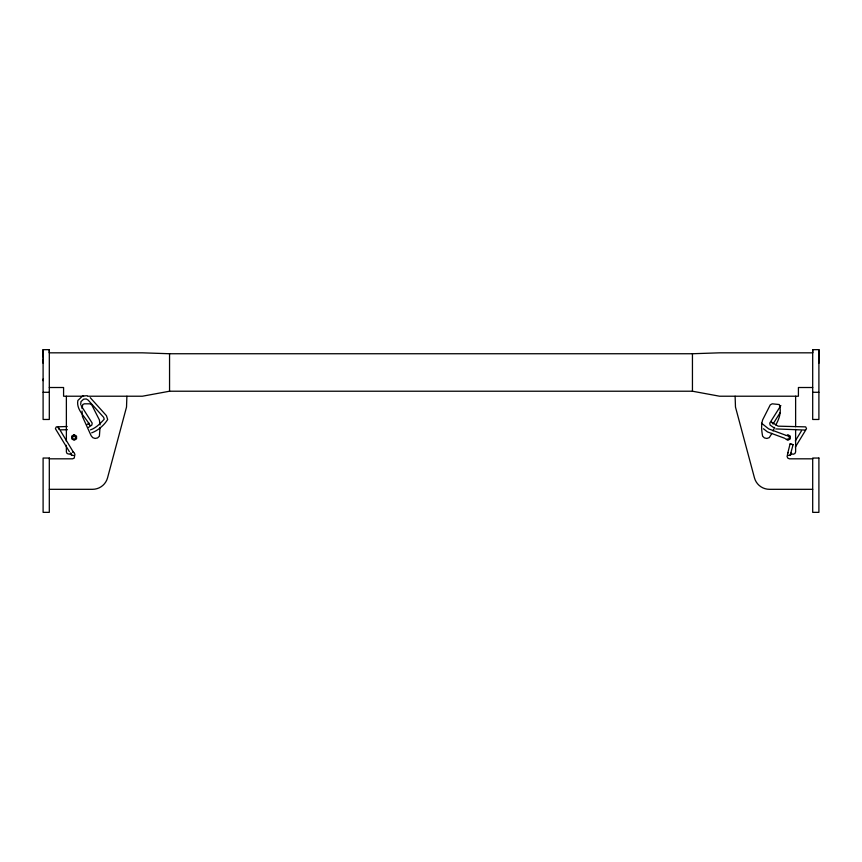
<?xml version="1.0" encoding="UTF-8"?>
<svg xmlns="http://www.w3.org/2000/svg" width="862" height="862" viewBox="0 0 862 862"><rect width="100%" height="100%" fill="white"/><g stroke="black" fill="none" stroke-linecap="round" stroke-linejoin="round"><path stroke-width="1.29" d="M43.1 380.648L43.1 379.097M43.1 363.193L43.1 358.937M43.1 357.288L43.1 349.681L49.306 349.649L49.306 419.471L43.1 419.471L43.1 349.649M49.306 352.547L49.306 349.681M812.694 352.547L812.694 349.681L818.9 349.649L818.9 419.471L812.694 419.471L812.694 349.649M818.9 363.193L818.9 349.681M80.705 404.472L80.963 401.617L83.657 399.149L86.297 398.955L88.161 400.119L103.612 417.294L104.227 419.201C100.531 423.296 95.951 428.058 90.445 429.879M787.76 453.164L790.077 443.93L793.083 444.695L790.185 455.33L790.723 453.39M771.932 433.338L769.249 437.648L766.878 438.456L764.443 437.928L762.622 436.215C761.62 431.032 761.027 425.052 762.622 419.923L770.272 404.838L772.201 403.815L779.248 404.526C781.748 411.411 779.302 418.91 775.735 424.977M773.02 430.946L774.647 427.369M787.987 452.539L787.092 456.494L787.793 458.121L789.42 458.821L812.694 458.821M70.706 452.938L69.596 454.242L67.074 453.541L66.374 451.914L66.374 445.288M795.314 440.924L801.52 430.741M795.335 447.098L806.53 428.694L805.69 426.873L778.117 426.162L771.522 422.175M780.843 405.539L769.755 423.113L770.1 425.085L773.505 427.455M780.218 412.532L773.02 424.007M791.165 454.123L790.368 455.33L788.385 455.438M88.905 423.608L89.842 425.365C85.952 417.165 75.953 410.247 77.871 400.485L82.526 396.035L87.105 395.701M86.717 424.74L89.066 423.113M88.43 427.455L91.835 425.085L92.18 423.113L81.093 405.539M786.273 435.622L787.879 434.707L790.282 436.107L790.271 438.887L787.857 440.277L785.454 438.866M91.663 432.843C98.139 430.461 104.108 425.225 107.685 419.525L106.435 415.667L90.23 397.651M812.694 387.512L798.417 387.512L798.417 396.218L719.598 396.218L692.445 391.219L169.555 391.219L142.402 396.218L87.633 396.218M786.984 439.124L788.989 438.963L789.441 437.002L787.728 435.967M49.306 352.827L142.402 352.827L169.555 353.743L692.445 353.743L719.598 352.827L812.694 352.827M67.182 426.507L56.245 426.873L55.405 428.694L69.359 451.623M60.986 429.847L67.441 429.707M49.306 387.512L63.583 387.512L63.583 396.218L83.625 396.218M43.1 392.285L49.306 392.285M812.694 392.285L818.9 392.285M49.306 458.821L72.58 458.821L74.207 458.121L74.908 454.328L74.013 452.539L72.494 452.033M49.306 489.314L92.568 489.314A15.516 15.516 0 0 0 107.556 477.817L126.52 407.058L126.886 396.218M812.694 489.314L769.432 489.314A15.516 15.516 0 0 1 754.444 477.817L735.48 407.058L735.114 396.218M805.054 430.052L775.757 428.92M73.55 455.438L71.568 455.33L70.77 454.123M793.04 444.684L790.077 443.93M785.627 435.191L768.624 428.867L761.534 423.188M784.668 438.273L767.482 431.916L763.452 428.77M772.966 423.565L771.587 422.218M71.384 454.856L71.751 455.33L71.212 453.39M73.529 452.41L58.239 427.099L58.638 429.071M791.294 452.938L791.812 453.972L793.299 454.242L794.926 453.541L795.626 451.914L795.626 429.373M795.626 396.218L795.626 426.722M692.445 353.743L692.445 391.219M169.555 353.743L169.555 391.219M100.046 424.901L99.378 419.923L91.728 404.838L89.799 403.815L84.368 403.815L82.752 404.526L82.041 408.588M100.046 427.444L99.378 436.215L97.557 437.928L95.122 438.456L92.751 437.648L91.146 435.73L82.461 416.605L82.041 411.023M66.374 396.218L66.374 441.312M75.727 437.271L74.951 439.124L72.947 438.963L72.494 437.002L74.207 435.967L75.727 437.271M74.121 434.707L71.718 436.107L71.729 438.887L74.143 440.277L76.546 438.866L76.535 436.086L74.121 434.707M49.306 458.045L43.1 458.045L43.1 512.351L49.306 512.351L49.306 458.045M818.9 458.045L812.694 458.045L812.694 512.351L818.9 512.351L818.9 458.045"/></g></svg>
